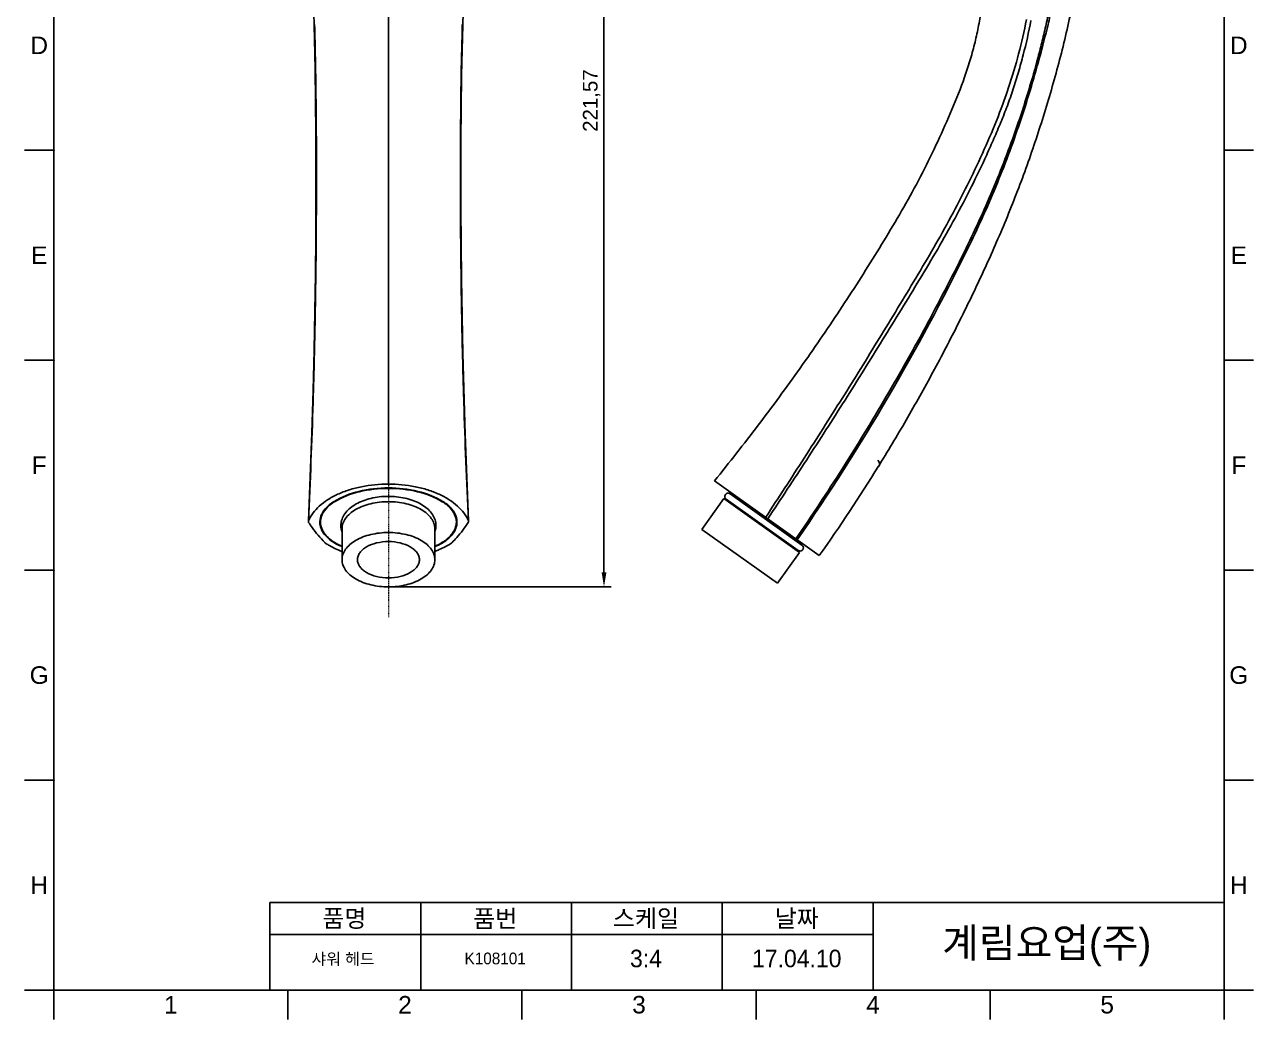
# Model space of a CAD drawing. Header units: millimetres. Extents: x 3631 to 3841, y 294 to 591.
# Drawn here: x 3630.6 to 3840.6, y 293.5 to 463.5 of the extents above; entities that cross this region are included whole.
import ezdxf

# ---------------------------------------------------------------- set-up
doc = ezdxf.new("R2010")
doc.units = ezdxf.units.MM
doc.header["$LTSCALE"] = 0.1
doc.linetypes.add('CENTER', pattern=[0.6, 0.375, -0.075, 0.075, -0.075])
doc.linetypes.add('CENTERX2', pattern=[101.6, 63.5, -12.7, 12.7, -12.7])
for name, color, linetype in [('02___PRT_ALL_AXES', 7, 'Continuous'), ('DIM', 3, 'Continuous'), ('FORM', 7, 'Continuous'), ('TEXT', 2, 'Continuous')]:
    doc.layers.add(name, color=color, linetype=linetype)
doc.styles.get("Standard").update_dxf_attribs({"font": 'arial.ttf'})
doc.dimstyles.new('ISO-25', dxfattribs={"dimtxt": 2.5, "dimasz": 2.5, "dimexe": 1.25, "dimexo": 0.625, "dimtad": 1, "dimlfac": 1.333333, "dimtxsty": 'Standard', "dimcen": 2.5, "dimadec": 0, "dimazin": 0, "dimtfac": 1, "dimtmove": 0, "dimatfit": 3, "dimfxl": 0, "dimarcsym": 0})

# ---------------------------------------------------------------- blocks, each defined once
blk = doc.blocks.new('*D65')
at = {"layer": 'Defpoints', "color": 0}
for p in [(3692.77, 533.6), (3692.77, 367.42), (3729.61, 367.42)]:
    blk.add_point(p, dxfattribs=at)
at = {"layer": 'DIM', "color": 0, "lineweight": -2}
for p, q in [((3693.4, 533.6), (3730.86, 533.6)), ((3729.61, 531.1), (3729.61, 369.92)), ((3693.4, 367.42), (3730.86, 367.42))]:
    blk.add_line(p, q, dxfattribs=at)
at = {"layer": 'DIM', "color": 0}
for points in [[(3729.2, 531.1), (3730.03, 531.1), (3729.61, 533.6)], [(3729.2, 369.92), (3730.03, 369.92), (3729.61, 367.42)]]:
    blk.add_solid(points, dxfattribs=at)
at = {"layer": 'DIM', "color": 0, "insert": (3727.49, 450.51), "char_height": 2.5, "attachment_point": 5, "rotation": 90}
blk.add_mtext('221,57', dxfattribs=at)

msp = doc.modelspace()

# ---------------------------------------------------------------- linework, layer by layer
at = {"color": 7, "linetype": 'Continuous'}
for p, q in [((3692.7738, 386.0486), (3692.7738, 467.2726)), ((3705.2865, 454.8687), (3705.5292, 465.5629)), ((3791.7591, 425.1631), (3791.4889, 425.2926)), ((3692.7738, 384.9883), (3692.7738, 386.0486)), ((3692.7738, 384.3251), (3692.7738, 384.2565)), ((3748.4938, 385.5301), (3766.4094, 372.757)), ((3750.1021, 382.5277), (3746.3303, 377.2374)), ((3763.0202, 373.3177), (3750.1024, 382.5276)), ((3751.902, 383.1002), (3751.7595, 382.9002)), ((3683.5717, 382.0625), (3683.5717, 381.9791)), ((3701.9759, 382.0625), (3701.9759, 381.9791)), ((3751.1016, 381.9775), (3751.0248, 381.8699)), ((3679.1103, 378.7046), (3679.0893, 378.6117)), ((3679.0893, 378.6117), (3679.0981, 378.5319)), ((3679.0981, 378.5319), (3679.1353, 378.4478)), ((3681.1663, 378.5765), (3681.1663, 379.2742)), ((3704.3813, 379.2755), (3704.3813, 378.5765)), ((3706.4495, 378.5319), (3706.4123, 378.4478)), ((3706.4373, 378.7046), (3706.4583, 378.6117)), ((3706.4583, 378.6117), (3706.4495, 378.5319)), ((3684.8411, 377.3324), (3684.8411, 372.0648)), ((3700.7066, 377.3324), (3700.7066, 372.0648)), ((3746.3305, 377.2372), (3759.2484, 368.0273)), ((3684.2332, 374.6668), (3684.2314, 374.5605)), ((3701.3141, 374.6666), (3701.3158, 374.5608)), ((3762.1745, 374.083), (3762.0978, 373.9754)), ((3762.9749, 375.2057), (3762.8324, 375.0057)), ((3763.0205, 373.3175), (3759.2487, 368.0271))]:
    msp.add_line(p, q, dxfattribs=at)
for points in [[(3680.0078, 465.5733), (3680.1417, 460.9927), (3680.2446, 455.8687), (3680.323, 450.4926), (3680.3728, 444.9159), (3680.3931, 439.1589), (3680.3886, 433.2169), (3680.3623, 427.1314), (3680.299, 420.9139), (3680.2056, 414.5118), (3680.0764, 407.8748), (3679.9042, 400.97), (3679.6843, 393.7683), (3679.4111, 386.2414), (3679.0932, 378.7053)], [(3706.4546, 378.7053), (3705.8747, 393.4292), (3705.4847, 407.2729), (3705.2597, 420.0596), (3705.1621, 432.0796), (3705.1679, 443.6561), (3705.2865, 454.8687)]]:
    msp.add_lwpolyline(points, dxfattribs=at)
for centre, radius, start, end in [((3442.3466, 596.6554), 389.2277, 325.369124, 333.858097), ((3512.3191, 551.892), 310.8877, 324.815971, 328.194623), ((3686.1539, 377.1548), 5.5241, 132.920805, 135.301508), ((3686.1628, 377.2017), 5.4101, 132.893051, 135.658026), ((3687.5851, 375.3424), 7.7558, 121.167265, 121.390533), ((3697.9625, 375.3423), 7.7559, 58.609878, 58.832734), ((3699.3847, 377.2017), 5.4102, 44.3429, 47.107471), ((3699.391, 377.152), 5.528, 44.699877, 47.13333), ((3684.0396, 378.4911), 2.9819, 178.359292, 179.906682), ((3684.0435, 378.4913), 2.9857, 179.911148, 185.6024), ((3684.0988, 378.4992), 2.9324, 178.774605, 180.007272), ((3701.4488, 378.4992), 2.9324, 359.992765, 1.225286), ((3701.5044, 378.4914), 2.9856, 354.397129, 0.08872), ((3701.5081, 378.4911), 2.9818, 0.093179, 1.640501), ((3690.4747, 387.5512), 14.4129, 244.342648, 244.476625), ((3690.7212, 388.076), 14.9927, 244.490734, 246.802862), ((3690.7243, 388.0656), 14.8949, 244.446312, 246.635395), ((3694.8233, 388.0657), 14.8949, 293.364601, 295.553688), ((3694.7503, 388.2328), 15.167, 293.229249, 295.513601), ((3694.9683, 387.7688), 14.6544, 295.525723, 295.657362)]:
    msp.add_arc(centre, radius, start, end, dxfattribs=at)
for points, knots in [([(3805.851, 528.0188), (3806.7666, 525.473), (3807.9937, 521.466), (3809.2985, 515.9009), (3810.4649, 509.8672), (3811.4831, 502.1909), (3812.005, 493.1377), (3811.8732, 484.2481), (3811.1025, 475.292), (3809.6131, 466.1162), (3807.3932, 456.9052), (3804.7723, 447.8305), (3801.7787, 438.9006), (3798.3761, 430.1194), (3794.5918, 421.4863), (3790.4909, 412.9853), (3786.153, 404.6128), (3781.5851, 396.4051), (3778.3803, 391.0431), (3776.7424, 388.3941)], [0, 0, 0, 0, 0.0550345, 0.08509162, 0.11625684, 0.18001552, 0.2424456, 0.3005606, 0.36072468, 0.42515152, 0.48945727, 0.55334479, 0.6172524, 0.68098217, 0.74484981, 0.808949, 0.87295071, 0.93664423, 1, 1, 1, 1]), ([(3806.3534, 469.2422), (3806.1923, 468.2968), (3805.9122, 466.8777), (3805.4938, 464.9918), (3805.0739, 463.0957), (3804.5214, 460.7342), (3803.5614, 456.9743), (3802.2343, 452.3062), (3800.4472, 446.7625), (3798.4687, 441.2849), (3795.5992, 434.0758), (3793.1956, 428.7733), (3791.4901, 425.292)], [0, 0, 0, 0, 0.0618318, 0.09321441, 0.12453656, 0.18703598, 0.24955517, 0.37469419, 0.49983656, 0.62498264, 0.75007847, 1, 1, 1, 1]), ([(3791.7591, 425.1631), (3793.4681, 428.6504), (3796.6793, 435.7339), (3800.0942, 444.8374), (3802.4652, 452.2435), (3804.0802, 457.8473), (3805.162, 462.086), (3805.8265, 464.9274), (3806.256, 466.8242), (3806.5271, 468.2575), (3806.687, 469.2141)], [0, 0, 0, 0, 0.24979919, 0.49985908, 0.62489204, 0.749924, 0.87491202, 0.90621907, 0.93761663, 1, 1, 1, 1]), ([(3748.4938, 385.5301), (3751.0325, 388.6565), (3756.016, 395.0001), (3763.1517, 404.7303), (3769.935, 414.6154), (3776.3322, 424.6432), (3781.4126, 433.1299), (3785.0732, 440.1634), (3787.6007, 445.5602), (3789.9544, 451.0093), (3791.6693, 455.6339), (3792.7697, 459.4085), (3793.3298, 461.7967), (3793.7066, 463.7183), (3793.9517, 465.1649), (3794.1125, 466.6238), (3794.1515, 467.6017), (3794.1629, 468.0903)], [0, 0, 0, 0, 0.12663426, 0.25359915, 0.37934867, 0.50351726, 0.62758952, 0.69018547, 0.75274941, 0.81493391, 0.87679816, 0.9076731, 0.93850842, 0.95388925, 0.96924475, 0.98463109, 1, 1, 1, 1]), ([(3801.8158, 464.3614), (3801.4371, 462.3937), (3800.5279, 458.4822), (3798.8172, 452.7013), (3796.7235, 447.0316), (3794.3166, 441.4781), (3791.7054, 436.0185), (3788.9412, 430.6444), (3785.9886, 425.3804), (3782.9088, 420.1917), (3779.794, 415.021), (3775.6067, 408.1466), (3770.3057, 399.5956), (3763.8338, 389.4053), (3759.4467, 382.6589), (3757.2339, 379.2988)], [0, 0, 0, 0, 0.06224286, 0.12463077, 0.1871528, 0.24984799, 0.31257395, 0.37510826, 0.43753134, 0.50001437, 0.56252692, 0.62503483, 0.7500392, 0.87502864, 1, 1, 1, 1]), ([(3757.591, 379.0442), (3759.8277, 382.4034), (3763.1581, 387.4588), (3767.5531, 394.2297), (3771.8855, 401.0425), (3776.1742, 407.8838), (3780.3963, 414.7668), (3783.5485, 419.9384), (3786.6575, 425.1368), (3789.6293, 430.4159), (3792.4237, 435.791), (3794.6142, 440.3398), (3796.2645, 444.0258), (3797.4466, 446.8147), (3798.5565, 449.6333), (3799.5571, 452.4928), (3800.4536, 455.3861), (3801.5387, 459.2751), (3802.1977, 462.2339), (3802.5615, 464.219)], [0, 0, 0, 0, 0.12494914, 0.1874326, 0.24992291, 0.37491685, 0.4374203, 0.49992591, 0.56243602, 0.62494578, 0.68746, 0.74997152, 0.78122916, 0.81249046, 0.8437487, 0.87500298, 0.90626113, 0.93751536, 1, 1, 1, 1]), ([(3680.152, 463.4979), (3680.2098, 461.5478), (3680.2959, 457.6756), (3680.3917, 451.9181), (3680.4468, 446.2613), (3680.468, 440.7087), (3680.4651, 435.2579), (3680.4512, 429.9078), (3680.4155, 424.6487), (3680.3265, 417.743), (3680.1789, 409.1779), (3679.8178, 395.5951), (3679.4215, 385.4455), (3679.1104, 378.7046)], [0, 0, 0, 0, 0.06900461, 0.13699014, 0.20367563, 0.26909511, 0.33338683, 0.39647335, 0.45832752, 0.51940614, 0.64075198, 0.76131729, 1, 1, 1, 1]), ([(3706.4373, 378.7046), (3706.1261, 385.4456), (3705.7298, 395.5951), (3705.3687, 409.178), (3705.2211, 417.743), (3705.1321, 424.6488), (3705.0964, 429.9079), (3705.0826, 435.2579), (3705.0782, 442.5941), (3705.1262, 450.0687), (3705.2503, 457.6754), (3705.3571, 461.5467), (3705.3976, 463.497)], [0, 0, 0, 0, 0.23868545, 0.35925215, 0.48059938, 0.54167871, 0.60353359, 0.66662085, 0.73091332, 0.86301913, 0.93100352, 1, 1, 1, 1]), ([(3791.4888, 425.2926), (3789.3761, 420.9799), (3784.9794, 412.44), (3777.9245, 399.8788), (3770.4181, 387.5835), (3765.113, 379.5768), (3762.3908, 375.6221)], [0, 0, 0, 0, 0.25006117, 0.50000714, 0.75001188, 1, 1, 1, 1]), ([(3692.7738, 384.9883), (3691.2392, 384.9856), (3688.9579, 384.7721), (3686.0755, 384.036), (3684.1209, 383.2941), (3682.4007, 382.3654), (3680.5721, 380.9945), (3679.5081, 379.6635), (3679.1104, 378.7046)], [0, 0, 0, 0, 0.29197734, 0.43220001, 0.56515002, 0.68882102, 0.80249593, 1, 1, 1, 1]), ([(3683.4994, 382.0267), (3684.8015, 382.8152), (3687.8623, 383.9638), (3691.0834, 384.3219), (3692.7738, 384.3251)], [0, 0, 0, 0, 0.47381443, 1, 1, 1, 1]), ([(3706.4373, 378.7046), (3706.0395, 379.6635), (3704.9755, 380.9945), (3703.1469, 382.3654), (3701.4267, 383.2941), (3699.4722, 384.036), (3696.5897, 384.7721), (3694.3084, 384.9856), (3692.7738, 384.9883)], [0, 0, 0, 0, 0.19750407, 0.31117898, 0.43484999, 0.5678, 0.70802266, 1, 1, 1, 1]), ([(3692.7738, 384.3251), (3694.4642, 384.3219), (3697.6853, 383.9638), (3700.7461, 382.8153), (3702.0482, 382.0268)], [0, 0, 0, 0, 0.52618541, 1, 1, 1, 1]), ([(3692.7738, 384.2565), (3691.1005, 384.2535), (3687.9047, 383.8996), (3684.8671, 382.7619), (3683.5712, 381.9787)], [0, 0, 0, 0, 0.52496251, 1, 1, 1, 1]), ([(3701.9764, 381.9787), (3700.6805, 382.762), (3697.6429, 383.8996), (3694.4471, 384.2535), (3692.7738, 384.2565)], [0, 0, 0, 0, 0.47503754, 1, 1, 1, 1]), ([(3681.0589, 378.5765), (3681.0715, 379.0143), (3681.3139, 379.9403), (3681.8845, 380.6937), (3682.2273, 381.0403)], [0, 0, 0, 0, 0.47325027, 1, 1, 1, 1]), ([(3682.2936, 380.9831), (3681.9602, 380.6418), (3681.4064, 379.8999), (3681.1762, 378.9912), (3681.167, 378.5619)], [0, 0, 0, 0, 0.52636029, 1, 1, 1, 1]), ([(3682.3921, 381.2001), (3682.4731, 381.2754), (3682.8198, 381.5796), (3683.1996, 381.8452), (3683.4994, 382.0267)], [0, 0, 0, 0, 0.23990391, 1, 1, 1, 1]), ([(3683.5453, 381.963), (3683.4468, 381.9029), (3683.0731, 381.6633), (3682.7211, 381.389), (3682.4805, 381.1653)], [0, 0, 0, 0, 0.26008706, 1, 1, 1, 1]), ([(3684.8411, 377.3324), (3684.8411, 377.6387), (3684.9522, 378.2762), (3685.4291, 379.1655), (3686.1836, 379.9706), (3687.5752, 380.9415), (3689.81, 381.7616), (3692.7738, 382.089), (3695.7375, 381.7616), (3697.9724, 380.9415), (3699.364, 379.9707), (3700.1185, 379.1655), (3700.5954, 378.2762), (3700.7066, 377.6387), (3700.7066, 377.3324)], [0, 0, 0, 0, 0.04584874, 0.09481888, 0.14907681, 0.2095538, 0.34746971, 0.49999818, 0.65252571, 0.79044154, 0.85091978, 0.90517902, 0.9541506, 1, 1, 1, 1]), ([(3703.0671, 381.1654), (3702.989, 381.2379), (3702.6552, 381.5309), (3702.2902, 381.7874), (3702.0022, 381.9631)], [0, 0, 0, 0, 0.24008764, 1, 1, 1, 1]), ([(3703.1517, 381.2036), (3703.0709, 381.2786), (3702.7253, 381.5814), (3702.3468, 381.8459), (3702.0482, 382.0268)], [0, 0, 0, 0, 0.23994624, 1, 1, 1, 1]), ([(3704.3806, 378.5619), (3704.3714, 378.9912), (3704.1412, 379.9), (3703.5874, 380.6418), (3703.254, 380.9832)], [0, 0, 0, 0, 0.47363854, 1, 1, 1, 1]), ([(3704.4887, 378.5765), (3704.4762, 379.0143), (3704.2338, 379.9403), (3703.6632, 380.6937), (3703.3204, 381.0403)], [0, 0, 0, 0, 0.47325091, 1, 1, 1, 1]), ([(3679.1353, 378.4478), (3679.3243, 378.1463), (3680.1433, 376.9226), (3681.1018, 375.7943), (3681.8827, 374.9967)], [0, 0, 0, 0, 0.24170463, 1, 1, 1, 1]), ([(3684.2341, 374.5594), (3683.7942, 374.7708), (3682.9886, 375.2374), (3681.9941, 376.1151), (3681.3185, 377.1078), (3681.1069, 377.8435), (3681.072, 378.1999)], [0, 0, 0, 0, 0.29156449, 0.55284465, 0.78608505, 1, 1, 1, 1]), ([(3681.1663, 378.4988), (3681.1664, 378.1264), (3681.3219, 377.3442), (3681.9766, 376.2781), (3682.9958, 375.3408), (3683.8372, 374.8493), (3684.2993, 374.6278)], [0, 0, 0, 0, 0.21354581, 0.44513777, 0.70616942, 1, 1, 1, 1]), ([(3701.2483, 374.6278), (3701.7104, 374.8493), (3702.5518, 375.3408), (3703.571, 376.2781), (3704.2257, 377.3442), (3704.3812, 378.1264), (3704.3813, 378.4988)], [0, 0, 0, 0, 0.2938306, 0.55486225, 0.78645419, 1, 1, 1, 1]), ([(3701.3135, 374.5593), (3701.7533, 374.7708), (3702.559, 375.2374), (3703.5535, 376.1151), (3704.2292, 377.1078), (3704.4407, 377.8435), (3704.4757, 378.1999)], [0, 0, 0, 0, 0.29155846, 0.55284025, 0.78608349, 1, 1, 1, 1]), ([(3703.665, 374.9967), (3703.9316, 375.269), (3704.9356, 376.3454), (3705.8328, 377.5237), (3706.4123, 378.4478)], [0, 0, 0, 0, 0.25893304, 1, 1, 1, 1]), ([(3700.7066, 372.0648), (3700.7066, 372.371), (3700.5954, 373.0086), (3700.1186, 373.8978), (3699.364, 374.703), (3697.9725, 375.6738), (3695.7376, 376.4939), (3692.7739, 376.8214), (3689.8101, 376.4939), (3687.5752, 375.6739), (3686.1836, 374.703), (3685.4291, 373.8979), (3684.9522, 373.0086), (3684.8411, 372.371), (3684.8411, 372.0648)], [0, 0, 0, 0, 0.04584874, 0.09481888, 0.14907681, 0.2095538, 0.34746971, 0.49999818, 0.65252571, 0.79044154, 0.85091978, 0.90517902, 0.9541506, 1, 1, 1, 1]), ([(3681.8827, 374.9967), (3681.8971, 374.9819), (3681.9596, 374.9222), (3682.0297, 374.8705), (3682.0853, 374.8353)], [0, 0, 0, 0, 0.23861805, 1, 1, 1, 1]), ([(3682.0853, 374.8353), (3682.2916, 374.7049), (3683.1654, 374.1875), (3684.0937, 373.7648), (3684.8142, 373.4901)], [0, 0, 0, 0, 0.24040278, 1, 1, 1, 1]), ([(3687.4854, 372.0649), (3687.4854, 372.2691), (3687.5595, 372.6941), (3687.8774, 373.2869), (3688.3803, 373.8236), (3689.3081, 374.4708), (3690.7974, 375.0176), (3692.0946, 375.1607), (3692.7738, 375.1607)], [0, 0, 0, 0, 0.09169677, 0.18962888, 0.29814425, 0.41909776, 0.6949205, 1, 1, 1, 1]), ([(3692.7738, 375.1607), (3693.453, 375.1607), (3694.7502, 375.0176), (3696.2396, 374.4707), (3697.1674, 373.8235), (3697.6703, 373.2867), (3697.9882, 372.6939), (3698.0622, 372.2688), (3698.0622, 372.0647)], [0, 0, 0, 0, 0.30508024, 0.58089862, 0.70185105, 0.81036764, 0.90830116, 1, 1, 1, 1]), ([(3700.7334, 373.4901), (3700.9796, 373.584), (3701.9198, 373.9662), (3702.827, 374.4338), (3703.4623, 374.8353)], [0, 0, 0, 0, 0.25955102, 1, 1, 1, 1]), ([(3703.665, 374.9967), (3703.6505, 374.9819), (3703.588, 374.9222), (3703.5179, 374.8705), (3703.4623, 374.8353)], [0, 0, 0, 0, 0.23861213, 1, 1, 1, 1]), ([(3684.8411, 372.0648), (3684.8411, 371.7586), (3684.9522, 371.1211), (3685.4291, 370.2318), (3686.1836, 369.4266), (3687.5752, 368.4558), (3689.81, 367.6357), (3692.7738, 367.3082), (3695.7375, 367.6357), (3697.9724, 368.4558), (3699.364, 369.4266), (3700.1185, 370.2318), (3700.5954, 371.1211), (3700.7066, 371.7586), (3700.7066, 372.0648)], [0, 0, 0, 0, 0.04584874, 0.09481888, 0.14907681, 0.2095538, 0.34746971, 0.49999818, 0.65252571, 0.79044154, 0.85091978, 0.90517902, 0.9541506, 1, 1, 1, 1]), ([(3692.7738, 368.9689), (3692.0946, 368.9689), (3690.7974, 369.112), (3689.308, 369.6589), (3688.3802, 370.3061), (3687.8773, 370.8429), (3687.5594, 371.4358), (3687.4854, 371.8608), (3687.4854, 372.0649)], [0, 0, 0, 0, 0.30508024, 0.58089862, 0.70185105, 0.81036764, 0.90830116, 1, 1, 1, 1]), ([(3698.0622, 372.0647), (3698.0622, 371.8605), (3697.9881, 371.4356), (3697.6702, 370.8428), (3697.1673, 370.306), (3696.2395, 369.6588), (3694.7502, 369.112), (3693.453, 368.9689), (3692.7738, 368.9689)], [0, 0, 0, 0, 0.09169677, 0.18962888, 0.29814425, 0.41909776, 0.6949205, 1, 1, 1, 1])]:
    msp.add_open_spline(points, degree=3, knots=knots, dxfattribs=at)
at = {"layer": '02___PRT_ALL_AXES', "color": 7, "linetype": 'Continuous'}
for p, q in [((3750.4891, 382.4142), (3762.787, 373.6463)), ((3751.147, 383.3369), (3763.4448, 374.5691))]:
    msp.add_line(p, q, dxfattribs=at)
for centre, radius, start, end in [((3775.9523, 388.4519), 0.7555, 324.512744, 54.512744), ((3750.8154, 382.8775), 0.5666, 54.512744, 234.512744), ((3687.8431, 377.9007), 3.1909, 180.043058, 190.876561), ((3687.9738, 377.9262), 3.324, 190.882888, 199.02122), ((3697.5077, 377.9461), 3.3931, 341.247609, 344.533322), ((3763.1186, 374.1058), 0.5666, 234.512744, 54.512744)]:
    msp.add_arc(centre, radius, start, end, dxfattribs=at)
for points, knots in [([(3700.8954, 377.8997), (3700.8953, 378.0636), (3700.8695, 378.3934), (3700.7149, 379.0466), (3700.3274, 379.8363), (3699.6083, 380.672), (3698.6694, 381.3924), (3697.5445, 381.9858), (3696.2682, 382.4415), (3694.8799, 382.7489), (3693.4234, 382.8998), (3691.9458, 382.89), (3690.4951, 382.7198), (3689.1181, 382.394), (3687.8582, 381.9211), (3686.754, 381.3118), (3685.8399, 380.5767), (3685.1501, 379.728), (3684.8598, 379.0825), (3684.7698, 378.7568)], [0, 0, 0, 0, 0.02455285, 0.04932098, 0.10024645, 0.15449456, 0.2131341, 0.27651753, 0.34429837, 0.4155728, 0.48905177, 0.56322451, 0.6365139, 0.70742749, 0.7747138, 0.83752794, 0.89560138, 0.94937866, 1, 1, 1, 1]), ([(3684.7698, 378.7568), (3684.7503, 378.6865), (3684.6823, 378.4053), (3684.6521, 378.1147), (3684.6522, 377.8983)], [0, 0, 0, 0, 0.25202304, 1, 1, 1, 1]), ([(3700.7778, 377.0412), (3700.7973, 377.1115), (3700.8653, 377.3928), (3700.8955, 377.6833), (3700.8954, 377.8997)], [0, 0, 0, 0, 0.25202304, 1, 1, 1, 1])]:
    msp.add_open_spline(points, degree=3, knots=knots, dxfattribs=at)
at = {"layer": 'DIM', "color": 1, "linetype": 'CENTER', "lineweight": 0}
msp.add_line((3692.7738, 536.9212), (3692.7738, 362.1941), dxfattribs=at)
at = {"layer": 'FORM'}
for p, q in [((3635.5929, 585.5136), (3635.5929, 298.5136)), ((3835.5929, 298.5136), (3835.5929, 585.5136)), ((3635.5929, 442.0136), (3630.5929, 442.0136)), ((3835.5929, 442.0136), (3840.5929, 442.0136)), ((3635.5929, 406.1386), (3630.5929, 406.1386)), ((3835.5929, 406.1386), (3840.5929, 406.1386)), ((3635.5929, 370.2636), (3630.5929, 370.2636)), ((3835.5929, 370.2636), (3840.5929, 370.2636)), ((3835.5929, 343.5136), (3835.5929, 328.5136)), ((3635.5929, 334.3886), (3630.5929, 334.3886)), ((3835.5929, 334.3886), (3840.5929, 334.3886)), ((3835.5929, 313.5136), (3835.5929, 328.5136)), ((3635.5929, 298.5136), (3635.5929, 313.5136)), ((3672.5139, 313.5136), (3835.5929, 313.5136)), ((3672.5139, 313.5136), (3672.5139, 298.5136)), ((3698.2837, 313.5136), (3698.2837, 298.5136)), ((3724.0534, 313.5136), (3724.0534, 298.5136)), ((3749.8231, 313.5136), (3749.8231, 298.5136)), ((3775.5929, 298.5136), (3775.5929, 313.5136)), ((3775.5929, 298.5136), (3775.5929, 313.5136)), ((3672.5139, 308.0136), (3775.5929, 308.0136)), ((3635.5929, 298.5136), (3630.5929, 298.5136)), ((3635.5929, 298.5136), (3835.5929, 298.5136)), ((3635.5929, 298.5136), (3635.5929, 293.5136)), ((3675.5929, 298.5136), (3675.5929, 293.5136)), ((3715.5929, 298.5136), (3715.5929, 293.5136)), ((3755.5929, 298.5136), (3755.5929, 293.5136)), ((3795.5929, 298.5136), (3795.5929, 293.5136)), ((3835.5929, 298.5136), (3835.5929, 293.5136)), ((3835.5929, 298.5136), (3840.5929, 298.5136))]:
    msp.add_line(p, q, dxfattribs=at)
for p in [(3635.5929, 442.0136), (3635.5929, 406.1386), (3635.5929, 370.2636), (3635.5929, 334.3886)]:
    msp.add_point(p, dxfattribs=at)

# ---------------------------------------------------------------- texts
at = {"layer": 'FORM', "char_height": 3, "attachment_point": 5}
for s, width, insert in [('D', 5, (3633.0929, 459.9511)), ('D', 5, (3838.0929, 459.9511)), ('E', 5, (3633.0929, 424.0761)), ('E', 5, (3838.0929, 424.0761)), ('F', 5, (3633.0929, 388.2011)), ('F', 5, (3838.0929, 388.2011)), ('G', 5, (3633.0929, 352.3261)), ('G', 5, (3838.0929, 352.3261)), ('H', 5, (3633.0929, 316.4511)), ('H', 5, (3838.0929, 316.4511)), ('1', 40, (3655.5929, 296.0136)), ('2', 40, (3695.5929, 296.0136)), ('3', 40, (3735.5929, 296.0136)), ('4', 40, (3775.5929, 296.0136)), ('5', 40, (3815.5929, 296.0136))]:
    msp.add_mtext_dynamic_manual_height_columns(s, width=width, gutter_width=12.5, heights=[0], dxfattribs=dict(at, insert=insert))
at = {"layer": 'TEXT', "linetype": 'CENTERX2', "attachment_point": 5}
for s, insert, char_height in [('{\\fHYGothic-Medium|b0|i0|c129|p18;품명}', (3685.2451, 310.6182), 3), ('{\\fHYGothic-Medium|b0|i0|c129|p18;품번}', (3711.0148, 310.6182), 3), ('{\\fHYGothic-Medium|b0|i0|c129|p18;스케일}', (3736.7846, 310.6182), 3), ('{\\fHYGothic-Medium|b0|i0|c129|p18;날짜}', (3762.5543, 310.6182), 3), ('{\\fHYGothic-Medium|b0|i0|c129|p18;계림요업(주)}', (3805.2672, 305.8431), 5), ('{\\fHYGothic-Medium|b0|i0|c129|p18;샤워 헤드}', (3685.0115, 303.7319), 2), ('{\\fHYGothic-Medium|b0|i0|c129|p18;K108101}', (3711.0148, 303.9157), 2), ('{\\fHYGothic-Medium|b0|i0|c129|p18;3:4}', (3736.7846, 303.9073), 3), ('{\\fHYGothic-Medium|b0|i0|c129|p18;17.04.10}', (3762.5543, 303.9073), 3)]:
    msp.add_mtext_dynamic_manual_height_columns(s, width=60, gutter_width=12.5, heights=[0], dxfattribs=dict(at, insert=insert, char_height=char_height))

# ---------------------------------------------------------------- dimensions: what is measured, and where the dimension line sits
at = {"layer": 'DIM'}
dim = msp.add_linear_dim(base=(3729.6128, 367.421), p1=(3692.7738, 533.5978), p2=(3692.7738, 367.421), angle=90, dimstyle='ISO-25', override={"dimlfac": 1.333333, "dimfxl": 1.25}, dxfattribs=at)
dim.commit()
dim.dimension.update_dxf_attribs({"geometry": '*D65', "text_midpoint": (3727.4854, 450.5094)})

doc.saveas('drawing.dxf')
